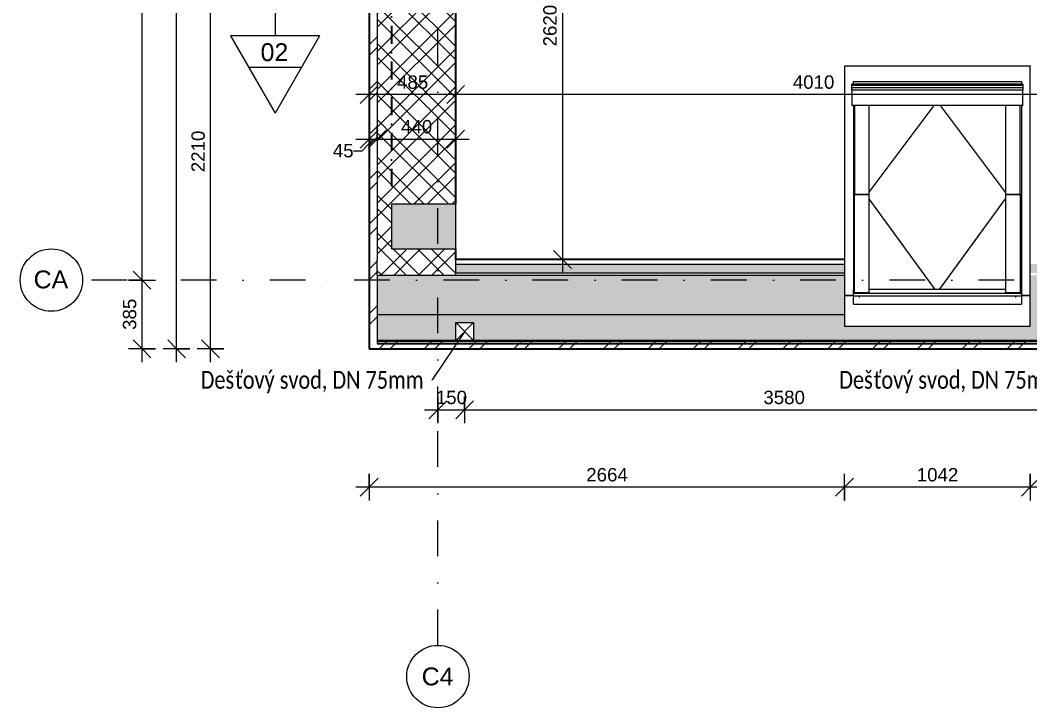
# Model space of a CAD drawing. Header units: millimetres. Extents: x -47276 to -6007, y -7799 to 11180.
# Drawn here: x -47276 to -41617, y -7799 to -3945 of the extents above; entities that cross this region are included whole.
import ezdxf

# ---------------------------------------------------------------- set-up
doc = ezdxf.new("R2010")
doc.units = ezdxf.units.MM
doc.linetypes.add('HA_DashDot_10mm-S3mm', pattern=[500, 200, -150, 0, -150])
doc.linetypes.add('HA_DashDot_4mm-S1mm', pattern=[200, 100, -50, 0, -50])
for name, color, linetype, lineweight in [('A-____-____-DIMS', 9, 'Continuous', 5), ('A-____-____-DIMS-50', 9, 'Continuous', 5), ('A-DETL-____-THIN', 9, 'Continuous', 9), ('A-DETL-GENF-OTLN', 9, 'Continuous', 9), ('A-FLOR-____-OVHD', 9, 'HA_DashDot_4mm-S1mm', 25), ('A-GLAZ-____-OTLN', 9, 'Continuous', 5), ('A-WALL-____-MCUT', 9, 'Continuous', 9), ('A-WALL-____-OTLN', 9, 'Continuous', 9), ('A-WALL-____-PATT', 9, 'Continuous', 25), ('G-____-____-TEXT', 9, 'Continuous', 5), ('G-____-REVC-IDEN', 9, 'Continuous', 9), ('M-HVAC-DUCT-OTLN', 9, 'Continuous', 9), ('S-GRID-____-IDEN', 9, 'Continuous', 9), ('S-GRID-____-OTLN', 9, 'Continuous', 5)]:
    doc.layers.add(name, color=color, linetype=linetype, lineweight=lineweight)
doc.styles.add('Arial', font='arial.ttf', dxfattribs={"height": 100})
doc.styles.add('Arial_1', font='arial.ttf', dxfattribs={"height": 75})
doc.styles.add('Calibri_1', font='calibri.ttf', dxfattribs={"width": 0.8, "height": 100})
doc.dimstyles.new('Inner_Dimensions', dxfattribs={"dimscale": 304.8, "dimtxt": 76.519455, "dimasz": 0.328084, "dimexe": 0.246063, "dimexo": 0.0625, "dimgap": 0.032808, "dimtad": 1, "dimdec": 0, "dimzin": 0, "dimdsep": 46, "dimtxsty": 'Arial_1', "dimblk1": 'OBLIQUE', "dimblk2": 'OBLIQUE', "dimsah": 1, "dimcen": 0.09, "dimdle": 0.246063, "dimazin": 0, "dimtfac": 1, "dimtdec": 4, "dimtix": 1, "dimtmove": 0, "dimatfit": 3, "dimfxl": 0.246063, "dimfxlon": 1, "dimtvp": 1, "dimtolj": 1, "dimtzin": 0, "dimlwd": 9, "dimlwe": 9, "dimarcsym": 2})
doc.dimstyles.new('Inner_Dimensions_1', dxfattribs={"dimscale": 304.8, "dimtxt": 76.519455, "dimasz": 0.328084, "dimexe": 0.246063, "dimexo": 0.0625, "dimgap": 0.032808, "dimtad": 1, "dimdec": 0, "dimzin": 0, "dimdsep": 46, "dimtxsty": 'Arial_1', "dimblk1": 'OBLIQUE', "dimblk2": 'OBLIQUE', "dimsah": 1, "dimcen": 0.09, "dimdle": 0.246063, "dimazin": 0, "dimtfac": 1, "dimtdec": 4, "dimtix": 1, "dimtmove": 1, "dimatfit": 3, "dimfxl": 0.246063, "dimfxlon": 1, "dimtvp": 1, "dimtolj": 1, "dimtzin": 0, "dimlwd": 9, "dimlwe": 9, "dimarcsym": 2})
pattern_1 = [(0, (0, 0), (58.594, 33.829), [39.062, -78.125]), (120, (0, 0), (-58.593773, 33.829393), [39.062, -78.125]), (60, (0, 0), (0.000227, 67.658393), [0, -78.125, 39.062, 0])]
pattern_2 = [(45, (0, 0), (-125.7236, 125.7236), []), (45, (0, 190.5), (-125.7236, 125.7236), [])]

# ---------------------------------------------------------------- blocks, each defined once
blk = doc.blocks.new('Roof-Windows_VELUX_GLL_1061 - PK08-1785849-DPS_3NP-C')
at = {"layer": 'A-GLAZ-____-OTLN'}
for p, q in [((-42655.9, -4201.1), (-41613.9, -4201.1)), ((-42655.9, -4201.1), (-42655.9, -4203.7)), ((-41613.9, -4203.7), (-42655.9, -4203.7)), ((-42655.9, -4203.7), (-42655.9, -5487.7)), ((-41613.9, -4201.1), (-41613.9, -4203.7)), ((-41613.9, -5487.7), (-41613.9, -4203.7)), ((-42605.9, -4289.4), (-41663.9, -4289.4)), ((-42605.9, -4304.6), (-42605.9, -4289.4)), ((-41663.9, -4289.4), (-41663.9, -4304.6)), ((-42614, -4311.6), (-42614, -4304.6)), ((-41655.8, -4304.6), (-42614, -4304.6)), ((-42614, -4323.7), (-42614, -4311.6)), ((-41655.8, -4311.6), (-42614, -4311.6)), ((-42614, -4336.8), (-42614, -4323.7)), ((-41655.8, -4323.7), (-42614, -4323.7)), ((-41655.8, -4336.8), (-42614, -4336.8)), ((-42614, -4336.8), (-42614, -4423.1)), ((-41655.8, -4304.6), (-41655.8, -4311.6)), ((-41655.8, -4311.6), (-41655.8, -4323.7)), ((-41655.8, -4323.7), (-41655.8, -4336.8)), ((-41655.8, -4423.1), (-41655.8, -4336.8)), ((-41655.8, -4423.1), (-42614, -4423.1)), ((-42605.9, -4423.1), (-42605.9, -5455.1)), ((-42599.6, -4423.1), (-42599.6, -4922.4)), ((-42516.3, -4908.7), (-42152.8, -4423.1)), ((-42516.3, -4922.4), (-42516.3, -4423.1)), ((-41753.5, -4908.7), (-42117.1, -4423.1)), ((-41753.5, -4423.1), (-41753.5, -4922.4)), ((-41670.3, -4922.4), (-41670.3, -4423.1)), ((-41663.9, -4423.1), (-41663.9, -5455.1)), ((-42599.6, -4922.4), (-42516.3, -4922.4)), ((-42599.6, -5474), (-42599.6, -4922.4)), ((-42516.3, -4922.4), (-42599.6, -4922.4)), ((-42516.3, -5474), (-42516.3, -4922.4)), ((-41753.5, -4922.4), (-41670.3, -4922.4)), ((-41753.5, -4922.4), (-41753.5, -5474)), ((-41670.3, -4922.4), (-41753.5, -4922.4)), ((-41670.3, -4922.4), (-41670.3, -5474)), ((-42146.7, -5455.1), (-42516.3, -4947)), ((-42123.1, -5455.1), (-41753.6, -4947)), ((-42655.9, -5487.7), (-42605.9, -5487.7)), ((-42605.9, -5487.7), (-42655.9, -5487.7)), ((-42655.9, -5487.7), (-42655.9, -5659.2)), ((-42605.9, -5468.9), (-42605.9, -5455.1)), ((-42599.6, -5455.1), (-42605.9, -5455.1)), ((-42605.9, -5476.7), (-42605.9, -5468.9)), ((-42605.9, -5491.9), (-42605.9, -5476.7)), ((-41663.9, -5476.7), (-42605.9, -5476.7)), ((-42516.3, -5474), (-42599.6, -5474)), ((-41753.5, -5455.1), (-42516.3, -5455.1)), ((-41670.3, -5474), (-41753.5, -5474)), ((-41663.9, -5455.1), (-41670.3, -5455.1)), ((-41663.9, -5455.1), (-41663.9, -5468.9)), ((-41663.9, -5468.9), (-41663.9, -5476.7)), ((-41663.9, -5476.7), (-41663.9, -5491.9)), ((-41663.9, -5487.7), (-41613.9, -5487.7)), ((-41613.9, -5487.7), (-41663.9, -5487.7)), ((-41613.9, -5659.2), (-41613.9, -5487.7)), ((-41663.9, -5491.9), (-42605.9, -5491.9)), ((-42605.9, -5491.9), (-42605.9, -5498.7)), ((-42605.9, -5536.8), (-42605.9, -5498.8)), ((-42605.9, -5537.6), (-42605.9, -5536.8)), ((-42605.9, -5537.6), (-41663.9, -5537.6)), ((-42572.9, -5491.9), (-42572.9, -5498.7)), ((-41696.9, -5491.9), (-41696.9, -5498.7)), ((-41663.9, -5491.9), (-41663.9, -5498.7)), ((-41663.9, -5498.8), (-41663.9, -5536.8)), ((-41663.9, -5536.8), (-41663.9, -5537.6)), ((-42655.9, -5659.2), (-41613.9, -5659.2))]:
    blk.add_line(p, q, dxfattribs=at)
blk = doc.blocks.new('Grid - Radius 3_5mm-353793-DPS_3NP-C')
at = {"layer": 'S-GRID-____-IDEN'}
blk.add_circle((0, 0), 3.5, dxfattribs=at)
blk = doc.blocks.new('DIMBLOCK7-DPS_3NP-C')
at = {"layer": 'A-____-____-DIMS-50', "lineweight": 9}
for p, q in [((-44236.8, -2666.8), (-44286.8, -2616.8)), ((-44161.8, -2666.8), (-44311.8, -2666.8)), ((-44236.8, -2666.8), (-44236.8, -5361.8)), ((-44236.8, -2666.8), (-44186.8, -2716.8)), ((-44236.8, -2666.8), (-44161.8, -2666.8)), ((-44236.8, -5286.8), (-44286.8, -5236.8)), ((-44161.8, -5286.8), (-44311.8, -5286.8)), ((-44236.8, -5286.8), (-44186.8, -5336.8)), ((-44236.8, -5286.8), (-44161.8, -5286.8))]:
    blk.add_line(p, q, dxfattribs=at)
at = {"layer": 'A-____-____-DIMS-50', "color": 0, "lineweight": 9, "insert": (-44344.2, -4092.2), "char_height": 75, "width": 276.883, "attachment_point": 1, "rotation": 90, "line_spacing_factor": 0.941778, "style": 'Arial_1'}
blk.add_mtext('2620', dxfattribs=at)
blk = doc.blocks.new('_Oblique')
at = {"color": 0, "linetype": 'ByBlock', "lineweight": -2}
blk.add_line((-0.5, -0.5), (0.5, 0.5), dxfattribs=at)
blk = doc.blocks.new('DIMBLOCK55-DPS_3NP-C')
at = {"layer": 'A-____-____-DIMS-50', "lineweight": 9}
for p, q in [((-44834.9, -4436.9), (-44834.9, -4286.9)), ((-40824.9, -4436.9), (-40824.9, -4286.9)), ((-44834.9, -4361.9), (-44784.9, -4311.9)), ((-40824.9, -4361.9), (-40774.9, -4311.9)), ((-44834.9, -4361.9), (-44884.9, -4411.9)), ((-40824.9, -4361.9), (-44834.9, -4361.9)), ((-44834.9, -4361.9), (-44834.9, -4436.9)), ((-40824.9, -4361.9), (-40874.9, -4411.9)), ((-40824.9, -4361.9), (-40824.9, -4436.9))]:
    blk.add_line(p, q, dxfattribs=at)
at = {"layer": 'A-____-____-DIMS-50', "color": 0, "lineweight": 9, "insert": (-42945.3, -4254.5), "char_height": 75, "width": 276.883, "attachment_point": 1, "line_spacing_factor": 0.941778, "style": 'Arial_1'}
blk.add_mtext('4010', dxfattribs=at)
blk = doc.blocks.new('DIMBLOCK56-DPS_3NP-C')
at = {"layer": 'A-____-____-DIMS-50', "lineweight": 9}
for p, q in [((-45319.9, -4436.9), (-45319.9, -4286.9)), ((-44834.9, -4436.9), (-44834.9, -4286.9)), ((-45319.9, -4361.9), (-45269.9, -4311.9)), ((-44834.9, -4361.9), (-44784.9, -4311.9)), ((-44834.9, -4361.9), (-45394.9, -4361.9)), ((-45319.9, -4361.9), (-45369.9, -4411.9)), ((-45319.9, -4361.9), (-45319.9, -4436.9)), ((-44834.9, -4361.9), (-44884.9, -4411.9)), ((-44834.9, -4361.9), (-44834.9, -4436.9))]:
    blk.add_line(p, q, dxfattribs=at)
at = {"layer": 'A-____-____-DIMS-50', "color": 0, "lineweight": 9, "insert": (-45163.9, -4254.5), "char_height": 75, "width": 207.662, "attachment_point": 1, "line_spacing_factor": 0.941778, "style": 'Arial_1'}
blk.add_mtext('485', dxfattribs=at)
blk = doc.blocks.new('DIMBLOCK69-DPS_3NP-C')
at = {"layer": 'A-____-____-DIMS-50', "lineweight": 9}
for p, q in [((-46209.5, -3576.8), (-46259.5, -3526.8)), ((-46134.5, -3576.8), (-46284.5, -3576.8)), ((-46209.5, -5861.8), (-46209.5, -3576.8)), ((-46209.5, -3576.8), (-46159.5, -3626.8)), ((-46209.5, -3576.8), (-46134.5, -3576.8)), ((-46209.5, -5786.8), (-46259.5, -5736.8)), ((-46134.5, -5786.8), (-46284.5, -5786.8)), ((-46209.5, -5786.8), (-46159.5, -5836.8)), ((-46209.5, -5786.8), (-46134.5, -5786.8))]:
    blk.add_line(p, q, dxfattribs=at)
at = {"layer": 'A-____-____-DIMS-50', "color": 0, "lineweight": 9, "insert": (-46316.8, -4797.2), "char_height": 75, "width": 276.883, "attachment_point": 1, "rotation": 90, "line_spacing_factor": 0.941778, "style": 'Arial_1'}
blk.add_mtext('2210', dxfattribs=at)
blk = doc.blocks.new('DIMBLOCK83-DPS_3NP-C')
at = {"layer": 'A-____-____-DIMS-50', "lineweight": 9}
for p, q in [((-41613.9, -6487.4), (-41613.9, -6637.4)), ((-41613.9, -6562.4), (-41613.9, -6487.4)), ((-36134.9, -6487.4), (-36134.9, -6637.4)), ((-36134.9, -6562.4), (-36134.9, -6487.4)), ((-41613.9, -6562.4), (-41663.9, -6612.4)), ((-41613.9, -6562.4), (-41563.9, -6512.4)), ((-36134.9, -6562.4), (-41613.9, -6562.4)), ((-36134.9, -6562.4), (-36184.9, -6612.4)), ((-36134.9, -6562.4), (-36084.9, -6512.4))]:
    blk.add_line(p, q, dxfattribs=at)
at = {"layer": 'A-____-____-DIMS-50', "color": 0, "lineweight": 9, "insert": (-38989.8, -6455), "char_height": 75, "width": 276.883, "attachment_point": 1, "line_spacing_factor": 0.941778, "style": 'Arial_1'}
blk.add_mtext('5479', dxfattribs=at)
blk = doc.blocks.new('DIMBLOCK84-DPS_3NP-C')
at = {"layer": 'A-____-____-DIMS-50', "lineweight": 9}
for p, q in [((-42655.9, -6637.4), (-42655.9, -6487.4)), ((-41613.9, -6487.4), (-41613.9, -6637.4)), ((-41613.9, -6562.4), (-41613.9, -6487.4)), ((-42655.9, -6562.4), (-42705.9, -6612.4)), ((-42655.9, -6562.4), (-42605.9, -6512.4)), ((-41613.9, -6562.4), (-42655.9, -6562.4)), ((-42655.9, -6562.4), (-42655.9, -6637.4)), ((-41613.9, -6562.4), (-41663.9, -6612.4)), ((-41613.9, -6562.4), (-41563.9, -6512.4))]:
    blk.add_line(p, q, dxfattribs=at)
at = {"layer": 'A-____-____-DIMS-50', "color": 0, "lineweight": 9, "insert": (-42250.3, -6455), "char_height": 75, "width": 276.883, "attachment_point": 1, "line_spacing_factor": 0.941778, "style": 'Arial_1'}
blk.add_mtext('1042', dxfattribs=at)
blk = doc.blocks.new('DIMBLOCK85-DPS_3NP-C')
at = {"layer": 'A-____-____-DIMS-50', "lineweight": 9}
for p, q in [((-45319.9, -6487.4), (-45319.9, -6637.4)), ((-45319.9, -6562.4), (-45319.9, -6487.4)), ((-42655.9, -6637.4), (-42655.9, -6487.4)), ((-42655.9, -6562.4), (-45394.9, -6562.4)), ((-45319.9, -6562.4), (-45369.9, -6612.4)), ((-45319.9, -6562.4), (-45269.9, -6512.4)), ((-42655.9, -6562.4), (-42705.9, -6612.4)), ((-42655.9, -6562.4), (-42605.9, -6512.4)), ((-42655.9, -6562.4), (-42655.9, -6637.4))]:
    blk.add_line(p, q, dxfattribs=at)
at = {"layer": 'A-____-____-DIMS-50', "color": 0, "lineweight": 9, "insert": (-44103.3, -6455), "char_height": 75, "width": 276.883, "attachment_point": 1, "line_spacing_factor": 0.941778, "style": 'Arial_1'}
blk.add_mtext('2664', dxfattribs=at)
blk = doc.blocks.new('DIMBLOCK189-DPS_3NP-C')
at = {"layer": 'A-____-____-DIMS-50', "lineweight": 9}
for p, q in [((-46593.5, -5401.8), (-46643.5, -5351.8)), ((-46668.5, -5401.8), (-46518.5, -5401.8)), ((-46593.5, -5401.8), (-46668.5, -5401.8)), ((-46593.5, -5861.8), (-46593.5, -5401.8)), ((-46593.5, -5401.8), (-46543.5, -5451.8)), ((-46593.5, -5786.8), (-46643.5, -5736.8)), ((-46518.5, -5786.8), (-46668.5, -5786.8)), ((-46593.5, -5786.8), (-46543.5, -5836.8)), ((-46593.5, -5786.8), (-46518.5, -5786.8))]:
    blk.add_line(p, q, dxfattribs=at)
at = {"layer": 'A-____-____-DIMS-50', "color": 0, "lineweight": 9, "insert": (-46700.9, -5680.8), "char_height": 75, "width": 207.662, "attachment_point": 1, "rotation": 90, "line_spacing_factor": 0.941778, "style": 'Arial_1'}
blk.add_mtext('385', dxfattribs=at)
blk = doc.blocks.new('DIMBLOCK190-DPS_3NP-C')
at = {"layer": 'A-____-____-DIMS-50', "lineweight": 9}
for p, q in [((-46593.5, -601.8), (-46643.5, -551.8)), ((-46668.5, -601.8), (-46518.5, -601.8)), ((-46593.5, -601.8), (-46668.5, -601.8)), ((-46593.5, -5401.8), (-46593.5, -601.8)), ((-46593.5, -601.8), (-46543.5, -651.8)), ((-46593.5, -5401.8), (-46643.5, -5351.8)), ((-46668.5, -5401.8), (-46518.5, -5401.8)), ((-46593.5, -5401.8), (-46668.5, -5401.8)), ((-46593.5, -5401.8), (-46543.5, -5451.8))]:
    blk.add_line(p, q, dxfattribs=at)
at = {"layer": 'A-____-____-DIMS-50', "color": 0, "lineweight": 9, "insert": (-46700.9, -3117.2), "char_height": 75, "width": 276.883, "attachment_point": 1, "rotation": 90, "line_spacing_factor": 0.941778, "style": 'Arial_1'}
blk.add_mtext('4800', dxfattribs=at)
blk = doc.blocks.new('DIMBLOCK194-DPS_3NP-C')
at = {"layer": 'A-____-____-DIMS-50', "lineweight": 9}
for p, q in [((-46399.7, 8068.2), (-46449.7, 8118.2)), ((-46399.7, -5861.8), (-46399.7, 8143.2)), ((-46324.7, 8068.2), (-46474.7, 8068.2)), ((-46399.7, 8068.2), (-46349.7, 8018.2)), ((-46399.7, 8068.2), (-46324.7, 8068.2)), ((-46399.7, -5786.8), (-46449.7, -5736.8)), ((-46324.7, -5786.8), (-46474.7, -5786.8)), ((-46399.7, -5786.8), (-46349.7, -5836.8)), ((-46399.7, -5786.8), (-46324.7, -5786.8))]:
    blk.add_line(p, q, dxfattribs=at)
at = {"layer": 'A-____-____-DIMS-50', "color": 0, "lineweight": 9, "insert": (-46507.1, 996.5), "char_height": 75, "width": 346.103, "attachment_point": 1, "rotation": 90, "line_spacing_factor": 0.941778, "style": 'Arial_1'}
blk.add_mtext('13855', dxfattribs=at)
blk = doc.blocks.new('DIMBLOCK218-DPS_3NP-C')
at = {"layer": 'A-____-____-DIMS-50', "lineweight": 9}
for p, q in [((-44934.9, -6054.2), (-44934.9, -6204.2)), ((-44934.9, -6129.2), (-44934.9, -6054.2)), ((-44784.9, -6054.2), (-44784.9, -6204.2)), ((-44784.9, -6129.2), (-44784.9, -6054.2)), ((-44934.9, -6129.2), (-44884.9, -6079.2)), ((-44784.9, -6129.2), (-44734.9, -6079.2)), ((-45009.9, -6129.2), (-44784.9, -6129.2)), ((-44934.9, -6129.2), (-44984.9, -6179.2)), ((-44784.9, -6129.2), (-44834.9, -6179.2))]:
    blk.add_line(p, q, dxfattribs=at)
at = {"layer": 'A-____-____-DIMS-50', "color": 0, "lineweight": 9, "insert": (-44946.4, -6021.8), "char_height": 75, "width": 207.662, "attachment_point": 1, "line_spacing_factor": 0.941778, "style": 'Arial_1'}
blk.add_mtext('150', dxfattribs=at)
blk = doc.blocks.new('DIMBLOCK219-DPS_3NP-C')
at = {"layer": 'A-____-____-DIMS-50', "lineweight": 9}
for p, q in [((-44784.9, -6054.2), (-44784.9, -6204.2)), ((-44784.9, -6129.2), (-44784.9, -6054.2)), ((-41204.9, -6054.2), (-41204.9, -6204.2)), ((-41204.9, -6129.2), (-41204.9, -6054.2)), ((-44784.9, -6129.2), (-44734.9, -6079.2)), ((-41204.9, -6129.2), (-41154.9, -6079.2)), ((-44784.9, -6129.2), (-44834.9, -6179.2)), ((-44784.9, -6129.2), (-41129.9, -6129.2)), ((-41204.9, -6129.2), (-41254.9, -6179.2))]:
    blk.add_line(p, q, dxfattribs=at)
at = {"layer": 'A-____-____-DIMS-50', "color": 0, "lineweight": 9, "insert": (-43110.3, -6021.8), "char_height": 75, "width": 276.883, "attachment_point": 1, "line_spacing_factor": 0.941778, "style": 'Arial_1'}
blk.add_mtext('3580', dxfattribs=at)
blk = doc.blocks.new('DIMBLOCK224-DPS_3NP-C')
at = {"layer": 'A-____-____-DIMS-50', "lineweight": 9}
for p, q in [((-45319.9, -4536.9), (-45319.9, -4686.9)), ((-45319.9, -4611.9), (-45319.9, -4536.9)), ((-45319.9, -4611.9), (-45269.9, -4561.9)), ((-45274.9, -4536.9), (-45274.9, -4686.9)), ((-45274.9, -4611.9), (-45274.9, -4536.9)), ((-45274.9, -4611.9), (-45224.9, -4561.9)), ((-45394.9, -4611.9), (-45274.9, -4611.9)), ((-45319.9, -4611.9), (-45369.9, -4661.9)), ((-45358.7, -4677.3), (-45297.4, -4611.9)), ((-45274.9, -4611.9), (-45324.9, -4661.9)), ((-45408.7, -4677.3), (-45358.7, -4677.3))]:
    blk.add_line(p, q, dxfattribs=at)
at = {"layer": 'A-____-____-DIMS-50', "color": 0, "lineweight": 9, "insert": (-45524, -4638.8), "char_height": 75, "width": 138.441, "attachment_point": 1, "line_spacing_factor": 0.941778, "style": 'Arial_1'}
blk.add_mtext('45', dxfattribs=at)
blk = doc.blocks.new('DIMBLOCK225-DPS_3NP-C')
at = {"layer": 'A-____-____-DIMS-50', "lineweight": 9}
for p, q in [((-45274.9, -4536.9), (-45274.9, -4686.9)), ((-45274.9, -4611.9), (-45274.9, -4536.9)), ((-45274.9, -4611.9), (-45224.9, -4561.9)), ((-44834.9, -4536.9), (-44834.9, -4686.9)), ((-44834.9, -4611.9), (-44834.9, -4536.9)), ((-44834.9, -4611.9), (-44784.9, -4561.9)), ((-45274.9, -4611.9), (-45324.9, -4661.9)), ((-45274.9, -4611.9), (-44759.9, -4611.9)), ((-44834.9, -4611.9), (-44884.9, -4661.9))]:
    blk.add_line(p, q, dxfattribs=at)
at = {"layer": 'A-____-____-DIMS-50', "color": 0, "lineweight": 9, "insert": (-45141.4, -4504.5), "char_height": 75, "width": 207.662, "attachment_point": 1, "line_spacing_factor": 0.941778, "style": 'Arial_1'}
blk.add_mtext('440', dxfattribs=at)
blk = doc.blocks.new('HA_TAG_RevCloud - Generic-463562-DPS_3NP-C')
at = {"layer": 'G-____-REVC-IDEN'}
for p, q in [((-5, 3.5), (0, -5.16)), ((5, 3.5), (-5, 3.5)), ((5, 3.5), (0, -5.16)), ((-2.98, 0), (2.98, 0))]:
    blk.add_line(p, q, dxfattribs=at)

msp = doc.modelspace()

# ---------------------------------------------------------------- hatches: boundary and pattern name
at = {"layer": 'A-DETL-GENF-OTLN'}
msp.add_hatch(color=254, dxfattribs=at).paths.add_polyline_path([(-44834.9, -5226.8), (-44834.9, -4976.8), (-45194.9, -4976.8), (-45194.9, -5226.8)])
at = {"layer": 'A-WALL-____-PATT', "lineweight": 5}
h = msp.add_hatch(dxfattribs=at)
h.set_pattern_fill('FP_5', color=256, style=0, pattern_type=2)
h.set_pattern_definition(pattern_2)
h.paths.add_polyline_path([(-45274.9, -5786.8), (-45274.9, -3576.8), (-45319.9, -3576.8), (-45319.9, -5786.8)])
h.paths.add_polyline_path([(-45274.9, -2826.8), (-45274.9, -901.8), (-45319.9, -901.8), (-45319.9, -2826.8)])
h.paths.add_polyline_path([(-45319.9, -276.8), (-45274.9, -276.8), (-45274.9, 2573.2), (-45319.9, 2573.2), (-45319.9, 997.9)])
h.paths.add_polyline_path([(-45319.9, 3573.2), (-45274.9, 3573.2), (-45274.9, 5785.4), (-45319.9, 5785.4), (-45319.9, 5274.3)])
h = msp.add_hatch(dxfattribs=at)
h.set_pattern_fill('FP_3', color=256, style=0, pattern_type=2)
h.set_pattern_definition([(45, (0, 0), (-106.066, 106.066), []), (45, (75, 0), (-106.066, 106.066), []), (315, (0, 0), (106.066, 106.066), []), (315, (75, 0), (106.066, 106.066), [])])
h.paths.add_polyline_path([(-44834.9, -5374.3), (-44834.9, -5226.8), (-45194.9, -5226.8), (-45194.9, -4976.8), (-44834.9, -4976.8), (-44834.9, -3576.8), (-45274.9, -3576.8), (-45274.9, -5374.3)])
h.paths.add_polyline_path([(-44834.9, -2826.8), (-44834.9, -901.8), (-45274.9, -901.8), (-45274.9, -2826.8)])
h.paths.add_polyline_path([(-45274.9, -276.8), (-44834.9, -276.8), (-44834.9, 2573.2), (-45274.9, 2573.2), (-45274.9, 997.9)])
h.paths.add_polyline_path([(-45163, 3573.2), (-44834.9, 3573.2), (-44834.9, 4967.7), (-45194.9, 4967.7), (-45194.9, 5250.1), (-44834.9, 5250.3), (-44834.9, 5321), (-45274.9, 5321), (-45274.9, 3573.2)])
h = msp.add_hatch(dxfattribs=at)
h.set_pattern_fill('FP_2', color=256, style=0, pattern_type=2)
h.set_pattern_definition(pattern_1)
h.paths.add_polyline_path([(-37149.9, -5361.8), (-37149.9, -5311.8), (-40574.9, -5311.8), (-40574.9, -5361.8), (-40333.9, -5361.8)])
h.paths.add_polyline_path([(-40824.9, -5361.8), (-40824.9, -5311.8), (-41613.9, -5311.8), (-41613.9, -5361.8), (-41138.8, -5361.8)])
h.paths.add_polyline_path([(-42655.9, -5361.8), (-42655.9, -5311.8), (-44834.9, -5311.8), (-44834.9, -5361.8), (-42748.5, -5361.8)])
h = msp.add_hatch(dxfattribs=at)
h.set_pattern_fill('FP_2', color=256, style=0, pattern_type=2)
h.set_pattern_definition(pattern_1)
h.paths.add_polyline_path([(-37149.9, -5594.3), (-37149.9, -5374.3), (-41613.9, -5374.3), (-41613.9, -5594.3), (-40333.9, -5594.3)])
h.paths.add_polyline_path([(-42655.9, -5594.3), (-42655.9, -5374.3), (-45274.9, -5374.3), (-45274.9, -5594.3), (-42748.5, -5594.3)])
h = msp.add_hatch(dxfattribs=at)
h.set_pattern_fill('FP_2', color=256, style=0, pattern_type=2)
h.set_pattern_definition(pattern_1)
h.paths.add_polyline_path([(-37149.9, -5744.3), (-37149.9, -5594.3), (-41613.9, -5594.3), (-41613.9, -5659.2), (-42655.9, -5659.2), (-42655.9, -5594.3), (-45274.9, -5594.3), (-45274.9, -5744.3), (-40333.9, -5744.3)])
h.paths.add_polyline_path([(-41254.9, -5740.1), (-41254.9, -5640.1), (-41154.9, -5640.1), (-41154.9, -5740.1)])
h.paths.add_polyline_path([(-44834.9, -5740.1), (-44834.9, -5640.1), (-44734.9, -5640.1), (-44734.9, -5740.1)])
h = msp.add_hatch(dxfattribs=at)
h.set_pattern_fill('FP_5', color=256, style=0, pattern_type=2)
h.set_pattern_definition(pattern_2)
h.paths.add_polyline_path([(-22949.9, -5786.8), (-22949.9, -5741.8), (-26665, -5741.8), (-26665, -5786.8), (-24237, -5786.8)])
h.paths.add_polyline_path([(-27858.8, -5786.8), (-27604.9, -5786.8), (-27604.9, -5741.8), (-35134.9, -5741.8), (-35134.9, -5786.8), (-28261.2, -5786.8)])
h.paths.add_polyline_path([(-36134.9, -5786.8), (-36134.9, -5741.8), (-45274.9, -5741.8), (-45274.9, -5786.8), (-37114.5, -5786.8)])

# ---------------------------------------------------------------- linework, layer by layer
at = {"layer": 'A-DETL-____-THIN'}
for p, q in [((-44834.9, -4976.8), (-45194.9, -4976.8)), ((-45194.9, -4976.8), (-45194.9, -5226.8)), ((-44834.9, -5226.8), (-44834.9, -4976.8)), ((-45194.9, -5226.8), (-44834.9, -5226.8))]:
    msp.add_line(p, q, dxfattribs=at)
at = {"layer": 'A-FLOR-____-OVHD'}
msp.add_line((-45194.9, -3576.8), (-45194.9, -4976.8), dxfattribs=at)
at = {"layer": 'A-WALL-____-MCUT', "lineweight": 25}
for p, q in [((-45319.9, -3576.8), (-45319.9, -5786.8)), ((-44834.9, -4976.8), (-44834.9, -3576.8)), ((-44834.9, -5286.8), (-44834.9, -5226.8)), ((-42655.9, -5286.8), (-44834.9, -5286.8)), ((-37149.9, -5741.8), (-45274.9, -5741.8)), ((-45274.9, -5756.8), (-37149.9, -5756.8)), ((-45319.9, -5786.8), (-36134.9, -5786.8))]:
    msp.add_line(p, q, dxfattribs=at)
at = {"layer": 'A-WALL-____-MCUT'}
for p, q in [((-45274.9, -3576.8), (-45274.9, -5286.8)), ((-44834.9, -5374.3), (-44834.9, -5286.8)), ((-44834.9, -5311.8), (-42655.9, -5311.8)), ((-45274.9, -5374.3), (-45274.9, -5756.8)), ((-45274.9, -5374.3), (-42655.9, -5374.3)), ((-44834.9, -5361.8), (-42655.9, -5361.8)), ((-45274.9, -5594.3), (-42655.9, -5594.3)), ((-45274.9, -5744.3), (-37149.9, -5744.3))]:
    msp.add_line(p, q, dxfattribs=at)
at = {"layer": 'A-WALL-____-OTLN'}
msp.add_line((-45274.9, -5374.3), (-45274.9, -5286.8), dxfattribs=at)
at = {"layer": 'G-____-____-TEXT', "color": 10, "lineweight": 9}
for p, q in [((-44786.5, -5692.6), (-44966.9, -5960.8)), ((-44966.9, -5960.8), (-44969.7, -5960.8))]:
    msp.add_line(p, q, dxfattribs=at)
at = {"layer": 'G-____-REVC-IDEN'}
msp.add_line((-45848, -3816), (-45848, -4033.2), dxfattribs=at)
at = {"layer": 'M-HVAC-DUCT-OTLN', "lineweight": 5}
for p, q in [((-44734.9, -5740.1), (-44834.9, -5640.1)), ((-44734.9, -5640.1), (-44834.9, -5740.1)), ((-44834.9, -5640.1), (-44734.9, -5640.1)), ((-44834.9, -5740.1), (-44834.9, -5640.1)), ((-44734.9, -5640.1), (-44734.9, -5740.1)), ((-44734.9, -5740.1), (-44834.9, -5740.1))]:
    msp.add_line(p, q, dxfattribs=at)
at = {"layer": 'S-GRID-____-OTLN', "linetype": 'HA_DashDot_10mm-S3mm', "lineweight": 9}
for p, q in [((-44934.9, -6198.9), (-44934.9, 9580.2)), ((-45676.5, -5401.8), (-46926.5, -5401.8)), ((-22199.7, -5401.8), (-45676.5, -5401.8)), ((-44934.9, -7448.9), (-44934.9, -6198.9))]:
    msp.add_line(p, q, dxfattribs=at)

# ---------------------------------------------------------------- block references
at = {"layer": 'A-GLAZ-____-OTLN'}
msp.add_blockref('Roof-Windows_VELUX_GLL_1061 - PK08-1785849-DPS_3NP-C', (0, 0), dxfattribs=at)
at = {"layer": 'G-____-REVC-IDEN', "xscale": 49.99999999999998, "yscale": 49.99999999999998, "zscale": 49.99999999999998}
msp.add_blockref('HA_TAG_RevCloud - Generic-463562-DPS_3NP-C', (-45848, -4208.2), dxfattribs=at)
at = {"layer": 'S-GRID-____-IDEN', "xscale": 49.99999999999998, "yscale": 49.99999999999998, "zscale": 49.99999999999998, "rotation": 90}
msp.add_blockref('Grid - Radius 3_5mm-353793-DPS_3NP-C', (-47101.5, -5401.8), dxfattribs=at)
at = {"layer": 'S-GRID-____-IDEN', "xscale": 49.99999999999998, "yscale": 49.99999999999998, "zscale": 49.99999999999998}
msp.add_blockref('Grid - Radius 3_5mm-353793-DPS_3NP-C', (-44934.9, -7623.9), dxfattribs=at)

# ---------------------------------------------------------------- texts
at = {"layer": 'G-____-____-TEXT', "color": 7, "lineweight": 9, "char_height": 100, "attachment_point": 1, "style": 'Calibri_1'}
for s, insert, width in [('Deš', (-46264.7, -5910.8), 234.093), ('ťový svod, DN 75mm', (-46071.5, -5910.8), 1305.147), ('Deš', (-42684.7, -5910.8), 234.093), ('ťový svod, DN 75mm', (-42491.5, -5910.8), 1305.147)]:
    msp.add_mtext(s, dxfattribs=dict(at, insert=insert, width=width))
at = {"layer": 'G-____-REVC-IDEN', "lineweight": 5, "insert": (-45928.8, -4074.4), "char_height": 100, "width": 192.405, "attachment_point": 1, "style": 'Arial'}
msp.add_mtext('02', dxfattribs=at)
at = {"layer": 'S-GRID-____-IDEN', "lineweight": 5, "char_height": 100, "attachment_point": 1, "style": 'Arial'}
for s, insert, width in [('CA', (-47201.2, -5347.9), 240.506), ('C4', (-45025.8, -7573.2), 220.464)]:
    msp.add_mtext(s, dxfattribs=dict(at, insert=insert, width=width))

# ---------------------------------------------------------------- dimensions: what is measured, and where the dimension line sits
at = {"layer": 'A-____-____-DIMS', "lineweight": 9}
for base, p1, p2, override, picture, middle in [((-46399.7, 8068.2), (-46324.7, -5786.8), (-46324.7, 8068.2), {"dimpost": '<>', "dimfxl": 13855}, 'DIMBLOCK194-DPS_3NP-C', (-46448.1, 1140.7)), ((-46593.5, -601.8), (-46668.5, -5401.8), (-46668.5, -601.8), {"dimpost": '<>', "dimfxl": 4800}, 'DIMBLOCK190-DPS_3NP-C', (-46641.8, -3001.8)), ((-44236.8, -5286.8), (-44161.8, -2666.8), (-44161.8, -5286.8), {"dimpost": '<>', "dimfxl": 2620}, 'DIMBLOCK7-DPS_3NP-C', (-44285.1, -3976.8)), ((-46209.5, -3576.8), (-46134.5, -5786.8), (-46134.5, -3576.8), {"dimpost": '<>', "dimfxl": 2210}, 'DIMBLOCK69-DPS_3NP-C', (-46257.8, -4681.8)), ((-46593.5, -5401.8), (-46518.5, -5786.8), (-46668.5, -5401.8), {"dimpost": '<>', "dimfxl": 413.188819}, 'DIMBLOCK189-DPS_3NP-C', (-46641.8, -5594.3))]:
    dim = msp.add_linear_dim(base=base, p1=p1, p2=p2, angle=90, dimstyle='Inner_Dimensions', override=override, dxfattribs=at)
    dim.commit()
    dim.dimension.update_dxf_attribs({"geometry": picture, "text_midpoint": middle})
for base, p1, p2, override, picture, middle in [((-45319.9, -4361.9), (-44834.9, -4436.9), (-45319.9, -4436.9), {"dimpost": '<>', "dimfxl": 485}, 'DIMBLOCK56-DPS_3NP-C', (-45077.4, -4313.6)), ((-44834.9, -4361.9), (-40824.9, -4436.9), (-44834.9, -4436.9), {"dimpost": '<>', "dimfxl": 4010}, 'DIMBLOCK55-DPS_3NP-C', (-42829.9, -4313.6)), ((-44834.9, -4611.9), (-45274.9, -4536.9), (-44834.9, -4536.9), {"dimpost": '<>', "dimfxl": 440}, 'DIMBLOCK225-DPS_3NP-C', (-45054.9, -4563.6)), ((-44784.9, -6129.2), (-44934.9, -6054.2), (-44784.9, -6054.2), {"dimpost": '<>', "dimfxl": 150}, 'DIMBLOCK218-DPS_3NP-C', (-44859.9, -6080.9)), ((-41204.9, -6129.2), (-44784.9, -6054.2), (-41204.9, -6054.2), {"dimpost": '<>', "dimfxl": 3580}, 'DIMBLOCK219-DPS_3NP-C', (-42994.9, -6080.9)), ((-45319.9, -6562.4), (-42655.9, -6637.4), (-45319.9, -6487.4), {"dimpost": '<>', "dimfxl": 2668.190483}, 'DIMBLOCK85-DPS_3NP-C', (-43987.9, -6514.1)), ((-42655.9, -6562.4), (-41613.9, -6487.4), (-42655.9, -6637.4), {"dimpost": '<>', "dimfxl": 1052.741184}, 'DIMBLOCK84-DPS_3NP-C', (-42134.9, -6514.1)), ((-41613.9, -6562.4), (-36134.9, -6487.4), (-41613.9, -6487.4), {"dimpost": '<>', "dimfxl": 5479.000002}, 'DIMBLOCK83-DPS_3NP-C', (-38874.4, -6514.1))]:
    dim = msp.add_linear_dim(base=base, p1=p1, p2=p2, dimstyle='Inner_Dimensions', override=override, dxfattribs=at)
    dim.commit()
    dim.dimension.update_dxf_attribs({"geometry": picture, "text_midpoint": middle})
dim = msp.add_linear_dim(base=(-45274.9, -4611.9), p1=(-45319.9, -4536.9), p2=(-45274.9, -4536.9), dimstyle='Inner_Dimensions_1', override={"dimpost": '<>', "dimfxl": 45}, dxfattribs=at)
dim.commit()
dim.dimension.update_dxf_attribs({"geometry": 'DIMBLOCK224-DPS_3NP-C', "text_midpoint": (-45454.8, -4688.8), "dimtype": 160})

doc.saveas('drawing.dxf')
